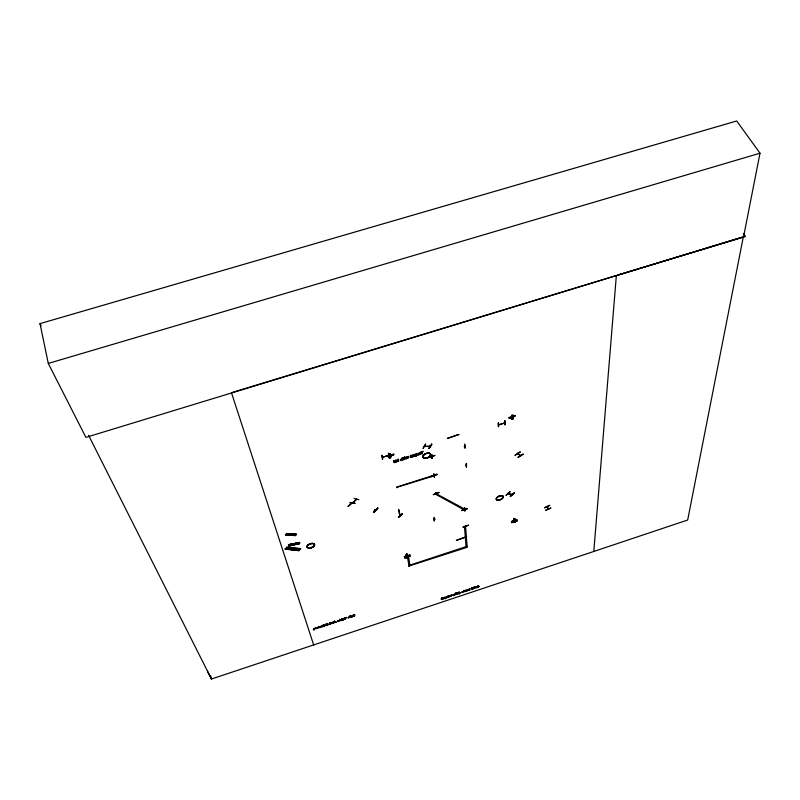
<?xml version="1.0" encoding="UTF-8"?>
<svg xmlns="http://www.w3.org/2000/svg" width="800" height="800" viewBox="0 0 800 800"><rect width="100%" height="100%" fill="white"/><g stroke="black" fill="none" stroke-linecap="round" stroke-linejoin="round"><path stroke-width="1.2" d="M442.41 598.53C443.53 598 444.21 597.79 442.71 598.13C441.2 600.06 445.44 598.51 443.72 597.81M443.83 598.26L442.51 599.14M509.82 418.2L511.95 417.27M511.61 417.65L512.18 418.41L512.2 417.44M511.74 415.28L513.12 415.16L513.05 419.01L511.81 419.4L511.91 415.25M377.65 508.76L373.81 512.2M511.93 521.68L513.72 521.06M513.92 521.13L512.14 521.61M514.22 520.84L514.04 518.45M373.85 512.42L377.61 508.53M452.97 595.11C456.79 592.66 451.27 597.91 454.27 594.35M514.16 519.5L515.26 519.14L515.2 522.15L514.1 522.51L514.05 519.24M514.19 519.22L514.26 522.41L514.42 519.38L515.22 519.12M515.16 519.14L515.19 522.14M454.38 594.73L453.33 595.41L452.88 594.95M463 591.67L462 591.71L461.92 592.71L462.51 591.61L463.41 592.21L464.02 590.69M514.16 519.17L514.23 518.39M348.25 506.43L352.04 502.69M467.59 590.4C464.71 589.49 468.97 591.59 466.09 590.53M448.97 596.33C451.52 594.41 447.02 597.65 448.97 596.33L450.29 596.3L449.04 596.91M288.53 544.66L288.51 545.93L299.57 543.42L288.54 546.15L299.54 543.77L299.58 542.42L288.57 544.78L299.64 542.5L288.56 545M293.67 543.68L293.56 544.72M423.17 448.39L425.68 443.95L423.12 448.15M298.39 543.81L298.46 542.66M508.97 418.01L515.09 415.62L508.96 417.52L508.99 418.17L515.11 416.3L515.1 415.63M593.85 551.44L211.47 679.02L207.48 671.29M434.13 517.85L434.22 521.1L434.09 517.61M434.43 477.28L434.04 473.83M432.24 458.44L431.82 454.59M412.23 456.06L413.53 455.65L412.12 455.78M391.06 456.85C388.29 454.84 398.03 454.3 390.86 455.66M382.49 459.29L381.93 455.32M434.01 475.5L433.67 474.72L433.88 475.55M511.51 494.25C514.25 496.21 501.16 491.09 512.24 494.57M435.92 493.35L436.04 492.85M453.3 594.96L454.37 594.6L453.2 594.71M313.51 629.76C317.75 624.71 311.97 633.51 314.69 628.48M285.64 534.89L295.75 535.26L285.86 534.62M296.54 534.29L286.69 533.48M286.5 533.71L296.37 534.51M295.4 535.68L285.68 534.73M465.76 526.24L465.62 525.61M466.51 590.54L467.58 590.18L466.41 590.29M406.06 557.98L405.71 555.07L405.98 558.05L407.1 557.68L406.64 553.7M407.09 556.03L406.83 553.64M285.55 548.47L299.56 550.11L298.98 550.73L285.12 549.08L299.41 550.13M285.69 548.47L285.22 548.83L299.31 550.39M286.56 547.36L300.89 548.67L286.54 547.37L300.31 549.29M743.49 237.16L760 153.21L736.72 120.98L40 323.63L48.29 363.43L85.9 437.38L743.31 236.89L687.68 520.02L593.79 551.46L616.35 275.54L231.45 392.71L313.75 645.25M407.08 456.79L407.94 458.01L408.1 456.47M433.87 475.2L434.15 475.81M435.95 493.34L435.75 493.1M406.74 456.9L407.84 458.38L408.53 456.33M350.15 504.68L350.69 504.31M375.54 509.89L374.97 509.44M399.92 515.49L400.18 515.06M333.91 622.74L334.52 621.97M343.02 619.25L344.1 618.57L342.74 619.11L342.86 620.05L344.46 619.27L343.03 619.28L343.21 619.93L342.95 619.02M334.77 621.2L334.6 622.23L335.39 621.68M407.19 457.08L406.41 458.49L405.31 457.36L406.26 458.88L407.08 457.46M334 623L334.48 621.1M352.58 502.95L356.47 499.2M352.64 502.87L353.05 502.22M356.64 499.29L352.79 502.95M390.61 455.96L392.51 455.37M299.06 550.51L285.2 548.86M300.34 549.29L286.7 547.34M458.51 434.66L459.17 434.46M520.43 455.92L517.45 453.36M517.64 453.81L517.63 453.21L517.9 454.03M520.25 455.71L520.21 455.1L520.51 455.91M350.07 502.59L354.97 503.53C345.9 501.05 351.49 503.99 354.94 503.23M398.35 459.06L396.75 461.48L395.99 459.81L396.41 462.01L397.98 459.46M382.44 457.33L388.73 455.27M383.1 457.25L383 456.74M388.74 455.42L382.56 457.27M424.58 446.43L430.18 446.27M429.63 446.45L429.47 445.93M428.92 448.45C433.73 440.07 431.61 446.32 428.8 448.17M432.67 456.43L432.24 456.55M464.85 446.21L464.18 446.55L464.86 446.33M498.61 424.81L504.72 422.87M499.23 424.75L499.13 424.25M465.65 465.47L466.32 465.26M464.41 510.13L464.77 509.62M459.18 593.72L459.86 593.29A2.41 1.1 -21.9 0 0 459.96 592.83L459.77 592.47A2.55 1.16 -21.9 0 0 459.39 592.27L459 591.95M462.89 591.42L464.13 591.05M285.77 534.73L286.68 533.4M286.68 534.74L287.67 533.49M287.34 534.79L288.34 533.54M288.33 534.87L289.33 533.62M289.22 534.94L290.21 533.69M290.21 535.02L291.21 533.78M294.45 535.37L295.45 534.13M295.44 535.45L296.44 534.21M411.82 455.51L412.86 454.93A1.07 0.59 -22 0 1 413.29 454.9M406.59 554.74L406.81 557.74L406.53 554.56M441.98 597.65L441.09 599.15L442.2 599.4M459.28 593.98L460.28 592.73L459.1 592.21M389.37 458.2L389.01 454.41L389.38 458.21L390.65 457.81L390.08 453.79M390.01 454.05L390.43 457.83L389.93 453.86M465.78 465.41L466.25 465.28M547.15 506.73L548.27 509.25L547.99 508.65M548.11 509.04L547.38 506.63M352.12 502.74L348.05 506.43L352.02 502.46M375.1 509.78L375.75 509.77L375.18 509.82M358.93 499.67L354.07 498.39M373.84 511.64L377.84 508.03L373.68 511.38M398.46 517.45L402.5 513.9L398.36 517.18M398.51 517.43L402.15 513.59M442.08 597.91L441.41 599.04L442.3 599.65M506.14 495.39L509.99 491.63M508.15 493.77L508.66 493.67M510.44 496.43L514.33 492.88L510.11 496.13M337.74 620.7C337.4 619.72 341.48 621.92 337.43 621.04M393.58 461.31C397.45 459.28 391.12 463.94 395.43 462.31C393.79 462.04 394.07 463.06 395.43 460.52A1.11 0.61 -21.4 0 0 394.91 460.48L393.55 461.32L393.39 460.73M498.34 426.86L498.41 422.72M433.8 473.91L434.38 477.03M315.29 628.41C317.18 629.16 317.72 627.31 315.13 627.97M381.93 455.3L382.71 458.93M431.83 454.87L431.97 458.61L431.61 454.94M353.37 615.4C356.82 613.68 351.49 617.32 354.7 615.95C352.53 616.36 357.38 614.05 353.2 614.93M479.06 586.66C475.77 588.49 481.13 584.53 477.27 586.26C481.27 584.47 473.99 589.65 478.94 586.42M430.16 446.44L424.53 446.41M435.23 494.35L436.16 493.7L465.3 509.39L464.39 510.02L435.06 493.94M319.7 626.69C318.75 629.18 321.89 623.84 320 627.67M517.43 453.42L520.68 455.75M515.13 455.36L520.14 451.81M517.98 457.27L523.32 454.31M406.93 556.17L408.75 555.56M399.62 515.18L399.66 515.51M330.04 623.28L331.6 623.27L330.29 624.13M468.51 589.45L468.32 590.4L469.99 590.01L469.78 588.41M414.76 454.95C417.25 453.58 414.83 457.67 414.64 454.66M444.37 597.26C443.53 599.91 447.69 597.71 445.06 598.51C444.15 596.35 447.22 597.86 444.9 598.12M509.59 418.12L511.61 417.45M455.49 593.58C457.93 594.62 456.57 592.95 455.23 593.21M414.75 455.46C417.79 456.88 413.45 457 414.62 454.47A1.16 0.64 -22 0 1 415.42 454.12L415.8 454.1M544.54 507.67L549.83 505.31L544.61 507.83M545.73 510.4L550.97 507.97L545.61 510.14M321.98 626.08L321.22 626.37L321.85 625.67M450.26 595.48L450.99 595.2M457.3 592.58L457.7 593.27L458.33 592.74M464.64 590.67L465.37 590.39M450.36 595.73L451.09 595.45M464.74 590.92L465.47 590.64M418.87 453.04L420.05 452.71L418.89 453.88L420.5 454.02L418.48 454.68M469.88 588.66L468.61 589.7M473.59 587.41L473.49 587.16M444.47 597.51C446.61 595.9 446.31 599.15 444.8 597.87M448.11 596.29L447.89 597.41L448.02 596.04M451.41 595.19L451.18 596.3L451.31 594.93M455.36 593.18L455.65 593.91L456.2 593.58M457.41 593.18L457.17 594.3L457.32 592.75M458.76 592.73L458.52 593.85L458.66 592.48M464.46 590.82L464.21 591.94L464.36 590.57M465.8 590.38L465.55 591.5L465.7 590.12M473.98 587.64L473.72 588.76L473.88 587.39M466.25 591.01L467.7 590.66L467.5 589.86M469.43 588.69L469.57 589.33C468.09 588.58 468.32 591.68 469.48 589.23M446.54 597.57L447.67 596.15M455.14 594.98L455.33 593.46L455.04 594.73M471.67 589.45L471.89 587.93L471.57 589.2M474.47 588.23L474.69 586.71M327.73 623.35C324.01 625.51 327.25 624.4 327.64 624.41L327.4 623.63M329.92 622.85L329.96 624.35L329.83 622.58M334.57 621.36L336.36 622.22L335.53 621.8M339.83 619.54L339.86 621.05L339.74 619.28M341.67 619.18C340.01 620.32 342.27 621.15 341.89 618.57M344.2 617.86L345.19 617.7M345.5 618.88L346.55 617.37L344.33 618.28M318.84 626.96L318.79 628.07L318.76 626.7M322.29 625.82L322.23 626.92L322.2 625.55M323.21 625.51L322.59 625.87L323.04 624.96M323.57 625.39L323.4 624.84M325.76 624.66L325.7 625.77L325.67 624.39M333.47 622.09L333.4 623.2L333.39 621.83M349.93 616.76C349.83 614.28 352.2 618.97 350.47 616.39L349.93 616.76L350.24 615.99M352.9 615.83C350.5 616.24 351.8 617.15 352.79 615.39M334.54 622.42L335.62 622.06M327.64 624.41L326.44 625.52L328.21 624.93L327.82 623.61M317.39 628.24L318.4 626.82M324.31 625.94L325.32 624.51M332.01 623.37L333.03 621.95M341.76 619.44C338.21 619.93 343.77 621.91 341.98 618.83M474.57 588.48L474.8 586.96M408.9 566.06L467.28 547.25L466.26 536.67M389.45 457.05L388.68 453.36M465.54 526.51L466.37 536.41L465.31 536.76L464.46 526.86L465.37 526.11M405.63 555.13L406.66 554.49M407.15 556.2L408.97 555.5M409.05 566.45L407.41 556.45L408.33 555.7M456.33 540.43L456.96 540.22M466.02 546.65L465.36 537.41L466.42 537.06M466.75 537L466.17 537.19M463 526.87L468.62 525.3M464.68 507.89L464.78 510.85M434.92 519.2L434.41 519.51L434.86 518.85M461.64 510.61L467.32 508.7M461.56 510.43L467.34 508.88M396.86 487.77L396.75 487.1L433.72 475.26L433.8 475.93L396.7 487.35M439.04 492.67L433.2 494.7L438.94 492.38M447.36 438.2L448.09 437.97M498.2 423.1L498.56 426.48M505 420.93L504.78 424.82L505.01 420.94M498.68 424.92L504.66 423.02M402.42 458L402.31 460.14C402.8 458.24 400.14 459.12 401.2 460.49L400.79 460.62C399.53 458.76 402.54 459.23 402.01 458.13L402.31 457.71M403.93 457.68L402.84 458.67L403.61 458.42L403.4 457.52C404.76 457.14 404.38 460.53 402.92 459.61M405 457.25L404.57 457.66L404.89 456.97M410.78 455.62L410.16 456.35L411.13 455.07M422.95 451.25L420.46 452.6L421.44 451.97M421.66 453.67L422.21 453.82L421.99 452.11L423.07 451.53M405.04 457.76L404.84 459.33L404.93 457.22M414.31 454.82L414.7 454.69A1.16 0.64 -22 0 1 415.53 454.4L416.45 455.2L414.89 455.94M417.83 453.7C415.89 454.51 417.19 453.62 417.61 455.28L417.71 453.42M410.19 457.08L411.21 457.27L411.59 455.68M411.85 456.38L412.98 455.21A1.07 0.59 -22 0 1 413.59 455.22C415.04 456.06 411.94 457.83 411.84 456.42L413.42 455.37M411.99 456.97L413.56 455.84M403.03 459.9L403.61 458.42M398.24 461.11L398.76 461.27L398.46 459.34M466.47 467L466.52 463.44L466.32 466.79M437 474.55L431 476.48L436.9 474.27M388.91 454.48L390.19 454.07M465.04 448.03L464.61 444.16M428.62 457.29L434.86 455.55M404.57 557.85L410.12 556.14L409.97 555.15L404.4 556.92L404.57 557.85L410.12 556.14M514.19 518.96L514.22 520.65L514.42 518.89M517.01 520.21L511.61 521.64L511.63 522.68L517.04 521.02L516.91 519.73M517 520.05L511.49 521.39M407 555.67L407.05 554.34M742.12 237.25L617.54 275.18L745.44 236.54L743.4 233.5M387.52 456.48L393.82 454.52L387.56 456.63L387.44 455.97L393.75 454.37M387.45 456L393.76 454.06M390.59 455.36L392.69 454.69M390.62 455.83L390.79 456.88M48.29 363.43L760 153.21M351.8 616.36L353.22 616.28L351.95 616.91M319.8 627.02L321.25 626.94L319.97 627.56M351.84 616.49L352.85 616.39L351.91 616.77M343.07 619.41L344.09 619.31L343.14 619.69M319.84 627.15L320.88 627.05L319.93 627.42M418.91 454.07C421.32 453.2 418.73 455.74 418.77 453.6M322.85 626.71L323.78 626.24L323.48 625.1L323.4 626.33L322.72 626.29M299.56 543.55L288.51 545.71M513.07 415.14L513.05 419M348 617.52C352.02 617.78 348.47 616.3 348.31 617.28M392.73 455.15L392.29 454.69M398.71 509.76L400.08 514.88L399.57 515.05L398.64 509.38M432.15 456.77L432.65 456.06M449.02 596.77L449.94 596.41L448.88 596.11M330.25 623.99L331.23 623.39L329.96 623.01M464.77 444.38L464.97 448.09M464.7 507.91L464.89 511.12M318.52 627.19L317.37 627.53L317.48 628.51M325.44 624.89L324.29 625.22L324.39 626.2M333.15 622.32L332 622.65L332.09 623.64M471.99 589.09L472.97 588.5L471.84 588.26M447.79 596.51L446.69 596.84L446.64 597.82M458.43 592.99L457.7 593.27M472 589.23C474.48 588.85 472.35 587.82 471.79 587.68M285.67 534.65L295.62 535.42M296.44 534.42L286.48 533.65M434.08 475.13L433.88 474.65M511.99 415.43L511.85 419.1M510.45 496.45L514.35 492.91M510.05 491.84L506.08 495.17M431.39 443.98L431.81 444.26L429.23 448.44M377.83 508.02L374.04 511.71M518.13 457.53L523.04 453.93M520.27 452.08L515.07 455.16M334.86 621.46L335.47 621.94M504.54 420.77L504.79 424.74M299.62 542.72L288.57 544.78M388.39 453.41L389.1 457.16L388.45 453.44M350.47 616.39L349.56 616.02M88.57 435.3L211.47 679.02L210.57 675.52M40 323.63L41.1 325.85M468.54 525.08L463.12 527.3M434.76 455.36L428.74 457.57M467.07 546.31L408.81 565.51M420.31 452.09L420.46 452.6M435.84 492.92L436.16 493.7M418.85 454.19L419.01 454.83M417.3 453.55L417.47 454.25M416.41 453.84L416.56 454.38M416.25 455.63L416.4 456.17M411.74 456.1L411.97 456.7M406.3 458.21L406.64 458.76M404.42 457.12L404.63 457.89M456.91 592.71L457.07 593.29M455.99 593.15L456.2 593.73M396.64 461.2L396.9 461.86M395.69 461.46L395.89 462.06M390.73 455.36L390.92 455.9M409.87 554.88L404.3 556.59M407.41 556.45L407.28 555.58M409.87 565.16L408.49 556.09M351.72 616.09L351.97 617.01M349.43 616.91L348.24 618.19M338.86 620.43L337.68 621.71M330.16 623.72L330.32 624.23M325.96 623.94L326.34 624.84M292.51 543.81L292.45 544.96M291.52 544.02L291.45 545.17M290.4 544.26L290.34 545.41M289.65 544.42L289.59 545.57M313.56 628.85L314.77 628.74L313.25 629.1M345.28 617.97L345.59 619.14M511.62 522.62L517.04 521.01M406.99 554.16L407.25 555.79M406.8 554.22L407.06 555.85M398.09 459.74L398.35 461.39M410.33 457.58L410.92 456.1M418.6 454.96L418.58 453.61L420.2 453.24M421.56 452.25L421.78 453.95M466.22 463.49L466.44 467.06M475.23 587.62C477.01 589.26 477.39 585.13 475.23 587.62M475.6 587.44L476.68 587.26L475.6 587.44M466.04 536.9L456.97 540.17L466.04 536.9M458.38 434.58L448.12 438.21L458.38 434.58M436.99 474.35L431.03 476.66L436.98 474.33M425.06 458.27A4.06 2.22 -22.3 0 0 430.59 454.48A4.06 2.22 -22.3 0 0 424.59 454.34A4.06 2.22 -22.3 0 0 425.06 458.27M425 458.15A4.07 2.23 -22.3 0 0 430.55 454.36A4.07 2.23 -22.3 0 0 424.54 454.22A4.07 2.23 -22.3 0 0 425 458.15M425.07 458.27A4.05 2.21 -22.3 0 0 430.58 454.5A4.05 2.21 -22.3 0 0 424.61 454.36A4.05 2.21 -22.3 0 0 425.07 458.27M309.48 548.08A3.9 2.01 -18.6 0 0 314.58 544.61A3.9 2.01 -18.6 0 0 308.53 544.73A3.9 2.01 -18.6 0 0 309.48 548.08A3.89 2 -18.6 0 0 314.57 544.62A3.89 2 -18.6 0 0 308.55 544.74A3.89 2 -18.6 0 0 309.49 548.08M309.44 547.97A3.91 2.01 -18.6 0 0 314.54 544.49A3.91 2.01 -18.6 0 0 308.49 544.61A3.91 2.01 -18.6 0 0 309.44 547.97M309.42 547.88A3.89 2 -18.6 0 0 314.5 544.42A3.89 2 -18.6 0 0 308.48 544.54A3.89 2 -18.6 0 0 309.42 547.88M498.1 500.29A3.72 1.87 -23.7 0 0 503.28 496.88A3.72 1.87 -23.7 0 0 497.99 496.87A3.72 1.87 -23.7 0 0 498.1 500.29M498.02 500.09A3.71 1.87 -23.7 0 0 503.18 496.69A3.71 1.87 -23.7 0 0 497.9 496.68A3.72 1.87 -23.7 0 0 498.01 500.08A3.72 1.87 -23.7 0 0 503.19 496.68A3.72 1.87 -23.7 0 0 497.9 496.67A3.71 1.87 -23.7 0 0 498.02 500.09"/></g></svg>
